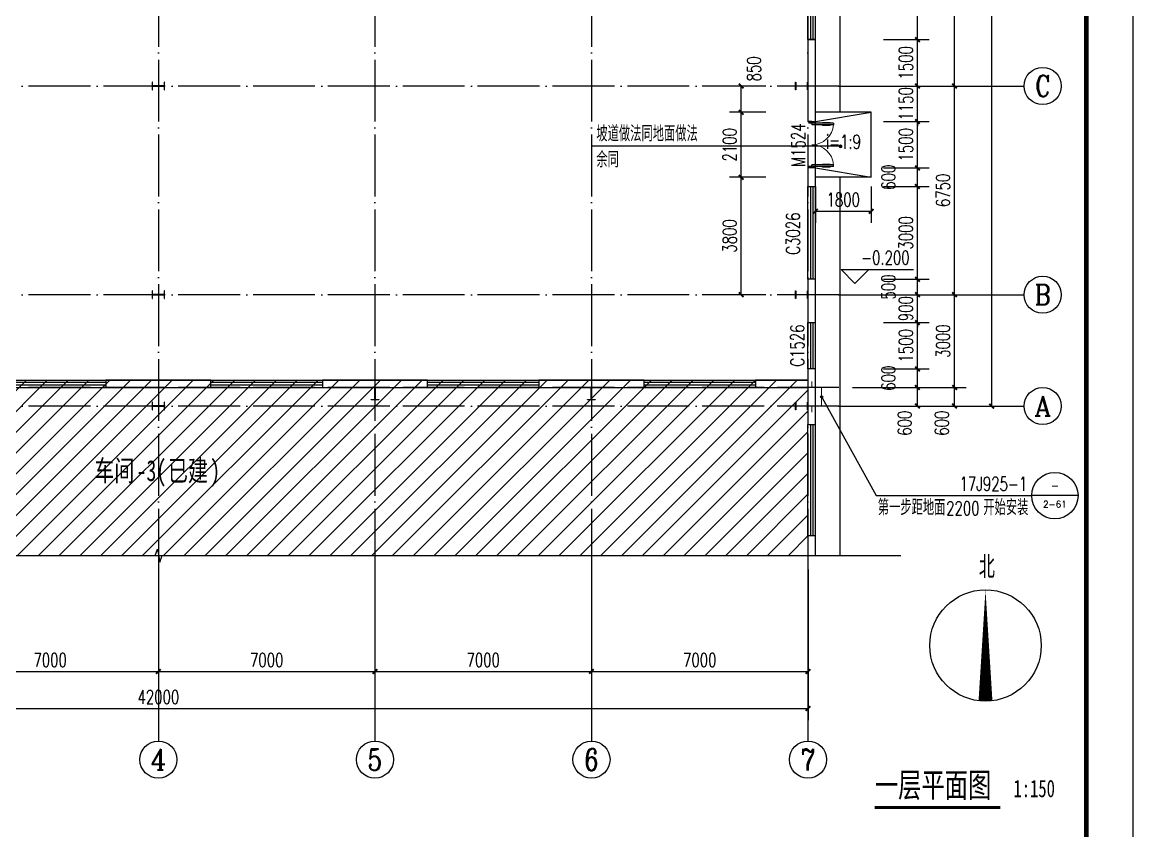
# Model space of a CAD drawing. Extents: x 1840316 to 2045362, y 17308253 to 17931430.
# Drawn here: x 2009459 to 2045362, y 17744363 to 17770513 of the extents above; entities that cross this region are included whole.
import ezdxf
from ezdxf.enums import TextEntityAlignment as Align

# ---------------------------------------------------------------- set-up
doc = ezdxf.new("R2010")
doc.units = 0
doc.header["$LTSCALE"] = 1000
doc.header["$MEASUREMENT"] = 0
doc.linetypes.add('DOTE', pattern=[2.42, 2, -0.2, 0.02, -0.2])
doc.layers.get('Defpoints').update_dxf_attribs({"color": 250})
for name, color, linetype in [('AXIS_TEXT', 7, 'Continuous'), ('AXIS_内部', 151, 'Continuous'), ('AXIS_外部', 171, 'Continuous'), ('COLUMN', 2, 'Continuous'), ('DIM_IDEN', 171, 'Continuous'), ('DIM_LEAD', 145, 'Continuous'), ('DIM_SYMB', 165, 'Continuous'), ('DOTE', 1, 'DOTE'), ('GROUND', 150, 'Continuous'), ('PUB_TEXT', 7, 'Continuous'), ('TK', 4, 'Continuous'), ('WALL-PARAPET', 6, 'Continuous'), ('WINDOW', 140, 'Continuous'), ('WINDOW_TEXT', 7, 'Continuous'), ('标高', 83, 'Continuous')]:
    doc.layers.add(name, color=color, linetype=linetype)
doc.styles.add('_TCH_AXIS', font='COMPLEX', dxfattribs={"bigfont": 'GBCBIG'})
doc.styles.add('_TCH_DIM', font='SIMPLEX', dxfattribs={"bigfont": 'GBCBIG'})
doc.styles.add('_TCH_DIM_T3', font='SIMPLEX', dxfattribs={"width": 0.705882, "bigfont": 'GBCBIG'})
doc.styles.add('_TCH_LABEL', font='COMPLEX', dxfattribs={"bigfont": 'GBCBIG'})
doc.styles.add('_TCH_WINDOW', font='SIMPLEX', dxfattribs={"height": 3.5, "bigfont": 'GBCBIG'})
doc.styles.add('COMPLEX', font='COMPLEX')
doc.styles.add('HT', font='simhei.ttf', dxfattribs={"width": 0.7})
doc.dimstyles.new('_TCH_ARCH&&150', dxfattribs={"dimtxt": 446.25, "dimasz": 150, "dimexe": 375, "dimexo": 450, "dimgap": 150, "dimtad": 1, "dimdec": 0, "dimzin": 0, "dimdsep": 46, "dimtxsty": '_TCH_DIM_T3', "dimblk": 'ARCHTICK', "dimcen": 0.09, "dimclrt": 7, "dimazin": 2, "dimtfac": 1, "dimtdec": 0, "dimtix": 1, "dimtmove": 2, "dimatfit": 3, "dimfxl": 0, "dimtolj": 1, "dimtzin": 0, "dimarcsym": 0})

# ---------------------------------------------------------------- blocks, each defined once
blk = doc.blocks.new('A$C3ACC4A1C')
at = {"layer": 'COLUMN'}
h = blk.add_hatch(color=256, dxfattribs=at)
h.paths.add_polyline_path([(125, 400), (0, 400), (0, 388), (120, 388), (120, 200), (125, 200)])
h.paths.add_polyline_path([(250, 400), (125, 400), (125, 200), (130, 200), (130, 388), (250, 388)])
h.paths.add_polyline_path([(250, 12), (130, 12), (130, 200), (125, 200), (125, 0), (250, 0)])
h.paths.add_polyline_path([(125, 200), (120, 200), (120, 12), (0, 12), (0, 0), (125, 0)])
blk.add_lwpolyline([(0, 0), (0, 12), (120, 12), (120, 388), (0, 388), (0, 400), (250, 400), (250, 388), (130, 388), (130, 12), (250, 12), (250, 0)], close=True, dxfattribs=at)
blk = doc.blocks.new('GeYuanFrame_67757216', base_point=(18.76, 4.34))
at = {"layer": 'TK'}
blk.add_line((43.76, 414.34), (676.76, 414.34), dxfattribs=at)
blk.add_lwpolyline([(18.76, 424.34), (686.76, 424.34), (686.76, 4.34), (18.76, 4.34), (18.76, 424.34)], dxfattribs=at)
at = {"layer": 'TK', "const_width": 1}
blk.add_lwpolyline([(676.76, 414.34), (43.76, 414.34), (43.76, 14.34), (676.76, 14.34)], close=True, dxfattribs=at)
blk = doc.blocks.new('_ArchTick')
at = {"color": 0, "linetype": 'ByBlock', "const_width": 0.4}
blk.add_lwpolyline([(-0.5, -0.5), (0.5, 0.5)], dxfattribs=at)
blk = doc.blocks.new('*D100')
at = {"layer": 'AXIS_内部', "color": 0, "lineweight": -2}
for p, q in [((2033502, 17765499), (2032327, 17765499)), ((2032702, 17761699), (2032702, 17765499)), ((2033502, 17761699), (2032327, 17761699))]:
    blk.add_line(p, q, dxfattribs=at)
at = {"layer": 'Defpoints', "color": 0}
for p in [(2032702, 17765499), (2033952, 17765499), (2033952, 17761699)]:
    blk.add_point(p, dxfattribs=at)
at = {"layer": 'AXIS_内部', "color": 0, "lineweight": -2, "xscale": 150, "yscale": 150, "zscale": 150}
for p, rotation in [((2032702, 17765499), 90), ((2032702, 17761699), 270)]:
    blk.add_blockref('_ArchTick', p, dxfattribs=dict(at, rotation=rotation))
at = {"layer": 'AXIS_内部', "color": 7, "insert": (2032328, 17763599), "char_height": 446.2, "attachment_point": 5, "rotation": 90, "style": '_TCH_DIM_T3'}
blk.add_mtext('\\A1;3800', dxfattribs=at)
blk = doc.blocks.new('*D101')
at = {"layer": 'AXIS_内部', "color": 0, "lineweight": -2}
for p, q in [((2033502, 17767599), (2032327, 17767599)), ((2032702, 17765499), (2032702, 17767599)), ((2033502, 17765499), (2032327, 17765499))]:
    blk.add_line(p, q, dxfattribs=at)
at = {"layer": 'Defpoints', "color": 0}
for p in [(2032702, 17767599), (2033952, 17767599), (2033952, 17765499)]:
    blk.add_point(p, dxfattribs=at)
at = {"layer": 'AXIS_内部', "color": 0, "lineweight": -2, "xscale": 150, "yscale": 150, "zscale": 150}
for p, rotation in [((2032702, 17767599), 90), ((2032702, 17765499), 270)]:
    blk.add_blockref('_ArchTick', p, dxfattribs=dict(at, rotation=rotation))
at = {"layer": 'AXIS_内部', "color": 7, "insert": (2032328, 17766549), "char_height": 446.2, "attachment_point": 5, "rotation": 90, "style": '_TCH_DIM_T3'}
blk.add_mtext('\\A1;2100', dxfattribs=at)
blk = doc.blocks.new('*D102')
at = {"layer": 'AXIS_内部', "color": 0, "lineweight": -2}
for p, q in [((2033502, 17768449), (2032327, 17768449)), ((2032702, 17767599), (2032702, 17768449)), ((2033502, 17767599), (2032327, 17767599))]:
    blk.add_line(p, q, dxfattribs=at)
at = {"layer": 'Defpoints', "color": 0}
for p in [(2032702, 17768449), (2033952, 17768449), (2033952, 17767599)]:
    blk.add_point(p, dxfattribs=at)
at = {"layer": 'AXIS_内部', "color": 0, "lineweight": -2, "xscale": 150, "yscale": 150, "zscale": 150}
for p, rotation in [((2032702, 17768449), 90), ((2032702, 17767599), 270)]:
    blk.add_blockref('_ArchTick', p, dxfattribs=dict(at, rotation=rotation))
at = {"layer": 'AXIS_内部', "color": 7, "insert": (2033114, 17769004), "char_height": 446.2, "attachment_point": 5, "rotation": 90, "style": '_TCH_DIM_T3'}
blk.add_mtext('\\A1;850', dxfattribs=at)
blk = doc.blocks.new('*D133')
at = {"layer": 'AXIS_内部', "color": 0, "lineweight": -2}
for p, q in [((2035102, 17765199), (2035102, 17764024)), ((2036902, 17765199), (2036902, 17764024)), ((2035102, 17764399), (2036902, 17764399))]:
    blk.add_line(p, q, dxfattribs=at)
at = {"layer": 'Defpoints', "color": 0}
for p in [(2035102, 17765649), (2036902, 17765649), (2036902, 17764399)]:
    blk.add_point(p, dxfattribs=at)
at = {"layer": 'AXIS_内部', "color": 0, "lineweight": -2, "xscale": 150, "yscale": 150, "zscale": 150, "rotation": 180}
blk.add_blockref('_ArchTick', (2035102, 17764399), dxfattribs=at)
at = {"layer": 'AXIS_内部', "color": 0, "lineweight": -2, "xscale": 150, "yscale": 150, "zscale": 150}
blk.add_blockref('_ArchTick', (2036902, 17764399), dxfattribs=at)
at = {"layer": 'AXIS_内部', "color": 7, "insert": (2036002, 17764772), "char_height": 446.2, "attachment_point": 5, "style": '_TCH_DIM_T3'}
blk.add_mtext('\\A1;1800', dxfattribs=at)
blk = doc.blocks.new('*D134')
at = {"layer": 'AXIS_内部', "color": 0, "lineweight": -2}
for p, q in [((2037300, 17758699), (2038775, 17758699)), ((2038400, 17758099), (2038400, 17758699)), ((2037300, 17758099), (2038775, 17758099))]:
    blk.add_line(p, q, dxfattribs=at)
at = {"layer": 'Defpoints', "color": 0}
for p in [(2036850, 17758699), (2038400, 17758699), (2036850, 17758099)]:
    blk.add_point(p, dxfattribs=at)
at = {"layer": 'AXIS_内部', "color": 0, "lineweight": -2, "xscale": 150, "yscale": 150, "zscale": 150}
for p, rotation in [((2038400, 17758699), 90), ((2038400, 17758099), 270)]:
    blk.add_blockref('_ArchTick', p, dxfattribs=dict(at, rotation=rotation))
at = {"layer": 'AXIS_内部', "color": 7, "insert": (2037987, 17757544), "char_height": 446.2, "attachment_point": 5, "rotation": 90, "style": '_TCH_DIM_T3'}
blk.add_mtext('\\A1;600', dxfattribs=at)
blk = doc.blocks.new('*D135')
at = {"layer": 'AXIS_内部', "color": 0, "lineweight": -2}
for p, q in [((2037300, 17759299), (2038775, 17759299)), ((2038400, 17758699), (2038400, 17759299)), ((2037300, 17758699), (2038775, 17758699))]:
    blk.add_line(p, q, dxfattribs=at)
at = {"layer": 'Defpoints', "color": 0}
for p in [(2036850, 17759299), (2038400, 17759299), (2036850, 17758699)]:
    blk.add_point(p, dxfattribs=at)
at = {"layer": 'AXIS_内部', "color": 0, "lineweight": -2, "xscale": 150, "yscale": 150, "zscale": 150}
for p, rotation in [((2038400, 17759299), 90), ((2038400, 17758699), 270)]:
    blk.add_blockref('_ArchTick', p, dxfattribs=dict(at, rotation=rotation))
at = {"layer": 'AXIS_内部', "color": 7, "insert": (2037462, 17758999), "char_height": 446.2, "attachment_point": 5, "rotation": 90, "style": '_TCH_DIM_T3'}
blk.add_mtext('\\A1;600', dxfattribs=at)
blk = doc.blocks.new('*D136')
at = {"layer": 'AXIS_内部', "color": 0, "lineweight": -2}
for p, q in [((2037300, 17760799), (2038775, 17760799)), ((2038400, 17759299), (2038400, 17760799)), ((2037300, 17759299), (2038775, 17759299))]:
    blk.add_line(p, q, dxfattribs=at)
at = {"layer": 'Defpoints', "color": 0}
for p in [(2036850, 17760799), (2038400, 17760799), (2036850, 17759299)]:
    blk.add_point(p, dxfattribs=at)
at = {"layer": 'AXIS_内部', "color": 0, "lineweight": -2, "xscale": 150, "yscale": 150, "zscale": 150}
for p, rotation in [((2038400, 17760799), 90), ((2038400, 17759299), 270)]:
    blk.add_blockref('_ArchTick', p, dxfattribs=dict(at, rotation=rotation))
at = {"layer": 'AXIS_内部', "color": 7, "insert": (2038026, 17760049), "char_height": 446.2, "attachment_point": 5, "rotation": 90, "style": '_TCH_DIM_T3'}
blk.add_mtext('\\A1;1500', dxfattribs=at)
blk = doc.blocks.new('*D137')
at = {"layer": 'AXIS_内部', "color": 0, "lineweight": -2}
for p, q in [((2037300, 17761699), (2038775, 17761699)), ((2038400, 17761699), (2038400, 17761849)), ((2038400, 17760799), (2038400, 17761699)), ((2037300, 17760799), (2038775, 17760799)), ((2038400, 17760799), (2038400, 17760649))]:
    blk.add_line(p, q, dxfattribs=at)
at = {"layer": 'Defpoints', "color": 0}
for p in [(2036850, 17761699), (2038400, 17761699), (2036850, 17760799)]:
    blk.add_point(p, dxfattribs=at)
at = {"layer": 'AXIS_内部', "color": 0, "lineweight": -2, "xscale": 150, "yscale": 150, "zscale": 150}
for p, rotation in [((2038400, 17761699), 270), ((2038400, 17760799), 90)]:
    blk.add_blockref('_ArchTick', p, dxfattribs=dict(at, rotation=rotation))
at = {"layer": 'AXIS_内部', "color": 7, "insert": (2038026, 17761249), "char_height": 446.2, "attachment_point": 5, "rotation": 90, "style": '_TCH_DIM_T3'}
blk.add_mtext('\\A1;900', dxfattribs=at)
blk = doc.blocks.new('*D138')
at = {"layer": 'AXIS_内部', "color": 0, "lineweight": -2}
for p, q in [((2037300, 17762199), (2038775, 17762199)), ((2038400, 17761699), (2038400, 17762199)), ((2037300, 17761699), (2038775, 17761699))]:
    blk.add_line(p, q, dxfattribs=at)
at = {"layer": 'Defpoints', "color": 0}
for p in [(2036850, 17762199), (2038400, 17762199), (2036850, 17761699)]:
    blk.add_point(p, dxfattribs=at)
at = {"layer": 'AXIS_内部', "color": 0, "lineweight": -2, "xscale": 150, "yscale": 150, "zscale": 150}
for p, rotation in [((2038400, 17762199), 90), ((2038400, 17761699), 270)]:
    blk.add_blockref('_ArchTick', p, dxfattribs=dict(at, rotation=rotation))
at = {"layer": 'AXIS_内部', "color": 7, "insert": (2037462, 17761949), "char_height": 446.2, "attachment_point": 5, "rotation": 90, "style": '_TCH_DIM_T3'}
blk.add_mtext('\\A1;500', dxfattribs=at)
blk = doc.blocks.new('*D139')
at = {"layer": 'AXIS_内部', "color": 0, "lineweight": -2}
for p, q in [((2037300, 17765199), (2038775, 17765199)), ((2038400, 17762199), (2038400, 17765199)), ((2037300, 17762199), (2038775, 17762199))]:
    blk.add_line(p, q, dxfattribs=at)
at = {"layer": 'Defpoints', "color": 0}
for p in [(2036850, 17765199), (2038400, 17765199), (2036850, 17762199)]:
    blk.add_point(p, dxfattribs=at)
at = {"layer": 'AXIS_内部', "color": 0, "lineweight": -2, "xscale": 150, "yscale": 150, "zscale": 150}
for p, rotation in [((2038400, 17765199), 90), ((2038400, 17762199), 270)]:
    blk.add_blockref('_ArchTick', p, dxfattribs=dict(at, rotation=rotation))
at = {"layer": 'AXIS_内部', "color": 7, "insert": (2038026, 17763699), "char_height": 446.2, "attachment_point": 5, "rotation": 90, "style": '_TCH_DIM_T3'}
blk.add_mtext('\\A1;3000', dxfattribs=at)
blk = doc.blocks.new('*D140')
at = {"layer": 'AXIS_内部', "color": 0, "lineweight": -2}
for p, q in [((2037300, 17765799), (2038775, 17765799)), ((2038400, 17765199), (2038400, 17765799)), ((2037300, 17765199), (2038775, 17765199))]:
    blk.add_line(p, q, dxfattribs=at)
at = {"layer": 'Defpoints', "color": 0}
for p in [(2036850, 17765799), (2038400, 17765799), (2036850, 17765199)]:
    blk.add_point(p, dxfattribs=at)
at = {"layer": 'AXIS_内部', "color": 0, "lineweight": -2, "xscale": 150, "yscale": 150, "zscale": 150}
for p, rotation in [((2038400, 17765799), 90), ((2038400, 17765199), 270)]:
    blk.add_blockref('_ArchTick', p, dxfattribs=dict(at, rotation=rotation))
at = {"layer": 'AXIS_内部', "color": 7, "insert": (2037462, 17765499), "char_height": 446.2, "attachment_point": 5, "rotation": 90, "style": '_TCH_DIM_T3'}
blk.add_mtext('\\A1;600', dxfattribs=at)
blk = doc.blocks.new('*D141')
at = {"layer": 'AXIS_内部', "color": 0, "lineweight": -2}
for p, q in [((2037300, 17767299), (2038775, 17767299)), ((2038400, 17765799), (2038400, 17767299)), ((2037300, 17765799), (2038775, 17765799))]:
    blk.add_line(p, q, dxfattribs=at)
at = {"layer": 'Defpoints', "color": 0}
for p in [(2036850, 17767299), (2038400, 17767299), (2036850, 17765799)]:
    blk.add_point(p, dxfattribs=at)
at = {"layer": 'AXIS_内部', "color": 0, "lineweight": -2, "xscale": 150, "yscale": 150, "zscale": 150}
for p, rotation in [((2038400, 17767299), 90), ((2038400, 17765799), 270)]:
    blk.add_blockref('_ArchTick', p, dxfattribs=dict(at, rotation=rotation))
at = {"layer": 'AXIS_内部', "color": 7, "insert": (2038026, 17766549), "char_height": 446.2, "attachment_point": 5, "rotation": 90, "style": '_TCH_DIM_T3'}
blk.add_mtext('\\A1;1500', dxfattribs=at)
blk = doc.blocks.new('*D142')
at = {"layer": 'AXIS_内部', "color": 0, "lineweight": -2}
for p, q in [((2038400, 17768449), (2038400, 17768599)), ((2037300, 17768449), (2038775, 17768449)), ((2038400, 17767299), (2038400, 17768449)), ((2037300, 17767299), (2038775, 17767299)), ((2038400, 17767299), (2038400, 17767149))]:
    blk.add_line(p, q, dxfattribs=at)
at = {"layer": 'Defpoints', "color": 0}
for p in [(2036850, 17768449), (2038400, 17768449), (2036850, 17767299)]:
    blk.add_point(p, dxfattribs=at)
at = {"layer": 'AXIS_内部', "color": 0, "lineweight": -2, "xscale": 150, "yscale": 150, "zscale": 150}
for p, rotation in [((2038400, 17768449), 270), ((2038400, 17767299), 90)]:
    blk.add_blockref('_ArchTick', p, dxfattribs=dict(at, rotation=rotation))
at = {"layer": 'AXIS_内部', "color": 7, "insert": (2038026, 17767874), "char_height": 446.2, "attachment_point": 5, "rotation": 90, "style": '_TCH_DIM_T3'}
blk.add_mtext('\\A1;1150', dxfattribs=at)
blk = doc.blocks.new('*D143')
at = {"layer": 'AXIS_内部', "color": 0, "lineweight": -2}
for p, q in [((2037300, 17769949), (2038775, 17769949)), ((2038400, 17768449), (2038400, 17769949)), ((2037300, 17768449), (2038775, 17768449))]:
    blk.add_line(p, q, dxfattribs=at)
at = {"layer": 'Defpoints', "color": 0}
for p in [(2036850, 17769949), (2038400, 17769949), (2036850, 17768449)]:
    blk.add_point(p, dxfattribs=at)
at = {"layer": 'AXIS_内部', "color": 0, "lineweight": -2, "xscale": 150, "yscale": 150, "zscale": 150}
for p, rotation in [((2038400, 17769949), 90), ((2038400, 17768449), 270)]:
    blk.add_blockref('_ArchTick', p, dxfattribs=dict(at, rotation=rotation))
at = {"layer": 'AXIS_内部', "color": 7, "insert": (2038026, 17769199), "char_height": 446.2, "attachment_point": 5, "rotation": 90, "style": '_TCH_DIM_T3'}
blk.add_mtext('\\A1;1500', dxfattribs=at)
blk = doc.blocks.new('*D144')
at = {"layer": 'AXIS_内部', "color": 0, "lineweight": -2}
for p, q in [((2037300, 17773549), (2038775, 17773549)), ((2038400, 17769949), (2038400, 17773549)), ((2037300, 17769949), (2038775, 17769949))]:
    blk.add_line(p, q, dxfattribs=at)
at = {"layer": 'Defpoints', "color": 0}
for p in [(2036850, 17773549), (2038400, 17773549), (2036850, 17769949)]:
    blk.add_point(p, dxfattribs=at)
at = {"layer": 'AXIS_内部', "color": 0, "lineweight": -2, "xscale": 150, "yscale": 150, "zscale": 150}
for p, rotation in [((2038400, 17773549), 90), ((2038400, 17769949), 270)]:
    blk.add_blockref('_ArchTick', p, dxfattribs=dict(at, rotation=rotation))
at = {"layer": 'AXIS_内部', "color": 7, "insert": (2038026, 17771749), "char_height": 446.2, "attachment_point": 5, "rotation": 90, "style": '_TCH_DIM_T3'}
blk.add_mtext('\\A1;3600', dxfattribs=at)
blk = doc.blocks.new('*D332')
at = {"layer": 'AXIS_外部', "color": 0, "lineweight": -2}
for p, q in [((2006862, 17752815), (2006862, 17749140)), ((2013862, 17752815), (2013862, 17749140)), ((2006862, 17749515), (2013862, 17749515))]:
    blk.add_line(p, q, dxfattribs=at)
at = {"layer": 'Defpoints', "color": 0}
for p in [(2006862, 17753265), (2013862, 17753265), (2013862, 17749515)]:
    blk.add_point(p, dxfattribs=at)
at = {"layer": 'AXIS_外部', "color": 0, "lineweight": -2, "xscale": 150, "yscale": 150, "zscale": 150, "rotation": 180}
blk.add_blockref('_ArchTick', (2006862, 17749515), dxfattribs=at)
at = {"layer": 'AXIS_外部', "color": 0, "lineweight": -2, "xscale": 150, "yscale": 150, "zscale": 150}
blk.add_blockref('_ArchTick', (2013862, 17749515), dxfattribs=at)
at = {"layer": 'AXIS_外部', "color": 7, "insert": (2010362, 17749888), "char_height": 446.2, "attachment_point": 5, "style": '_TCH_DIM_T3'}
blk.add_mtext('\\A1;7000', dxfattribs=at)
blk = doc.blocks.new('*D333')
at = {"layer": 'AXIS_外部', "color": 0, "lineweight": -2}
for p, q in [((2013862, 17752815), (2013862, 17749140)), ((2020862, 17752815), (2020862, 17749140)), ((2013862, 17749515), (2020862, 17749515))]:
    blk.add_line(p, q, dxfattribs=at)
at = {"layer": 'Defpoints', "color": 0}
for p in [(2013862, 17753265), (2020862, 17753265), (2020862, 17749515)]:
    blk.add_point(p, dxfattribs=at)
at = {"layer": 'AXIS_外部', "color": 0, "lineweight": -2, "xscale": 150, "yscale": 150, "zscale": 150, "rotation": 180}
blk.add_blockref('_ArchTick', (2013862, 17749515), dxfattribs=at)
at = {"layer": 'AXIS_外部', "color": 0, "lineweight": -2, "xscale": 150, "yscale": 150, "zscale": 150}
blk.add_blockref('_ArchTick', (2020862, 17749515), dxfattribs=at)
at = {"layer": 'AXIS_外部', "color": 7, "insert": (2017362, 17749888), "char_height": 446.2, "attachment_point": 5, "style": '_TCH_DIM_T3'}
blk.add_mtext('\\A1;7000', dxfattribs=at)
blk = doc.blocks.new('*D334')
at = {"layer": 'AXIS_外部', "color": 0, "lineweight": -2}
for p, q in [((2020862, 17752815), (2020862, 17749140)), ((2027862, 17752815), (2027862, 17749140)), ((2020862, 17749515), (2027862, 17749515))]:
    blk.add_line(p, q, dxfattribs=at)
at = {"layer": 'Defpoints', "color": 0}
for p in [(2020862, 17753265), (2027862, 17753265), (2027862, 17749515)]:
    blk.add_point(p, dxfattribs=at)
at = {"layer": 'AXIS_外部', "color": 0, "lineweight": -2, "xscale": 150, "yscale": 150, "zscale": 150, "rotation": 180}
blk.add_blockref('_ArchTick', (2020862, 17749515), dxfattribs=at)
at = {"layer": 'AXIS_外部', "color": 0, "lineweight": -2, "xscale": 150, "yscale": 150, "zscale": 150}
blk.add_blockref('_ArchTick', (2027862, 17749515), dxfattribs=at)
at = {"layer": 'AXIS_外部', "color": 7, "insert": (2024362, 17749888), "char_height": 446.2, "attachment_point": 5, "style": '_TCH_DIM_T3'}
blk.add_mtext('\\A1;7000', dxfattribs=at)
blk = doc.blocks.new('*D335')
at = {"layer": 'AXIS_外部', "color": 0, "lineweight": -2}
for p, q in [((2027862, 17752815), (2027862, 17749140)), ((2034862, 17752815), (2034862, 17749140)), ((2027862, 17749515), (2034862, 17749515))]:
    blk.add_line(p, q, dxfattribs=at)
at = {"layer": 'Defpoints', "color": 0}
for p in [(2027862, 17753265), (2034862, 17753265), (2034862, 17749515)]:
    blk.add_point(p, dxfattribs=at)
at = {"layer": 'AXIS_外部', "color": 0, "lineweight": -2, "xscale": 150, "yscale": 150, "zscale": 150, "rotation": 180}
blk.add_blockref('_ArchTick', (2027862, 17749515), dxfattribs=at)
at = {"layer": 'AXIS_外部', "color": 0, "lineweight": -2, "xscale": 150, "yscale": 150, "zscale": 150}
blk.add_blockref('_ArchTick', (2034862, 17749515), dxfattribs=at)
at = {"layer": 'AXIS_外部', "color": 7, "insert": (2031362, 17749888), "char_height": 446.2, "attachment_point": 5, "style": '_TCH_DIM_T3'}
blk.add_mtext('\\A1;7000', dxfattribs=at)
blk = doc.blocks.new('*D336')
at = {"layer": 'AXIS_外部', "color": 0, "lineweight": -2}
for p, q in [((1992862, 17752815), (1992862, 17747940)), ((2034862, 17752815), (2034862, 17747940)), ((1992862, 17748315), (2034862, 17748315))]:
    blk.add_line(p, q, dxfattribs=at)
at = {"layer": 'Defpoints', "color": 0}
for p in [(1992862, 17753265), (2034862, 17753265), (2034862, 17748315)]:
    blk.add_point(p, dxfattribs=at)
at = {"layer": 'AXIS_外部', "color": 0, "lineweight": -2, "xscale": 150, "yscale": 150, "zscale": 150, "rotation": 180}
blk.add_blockref('_ArchTick', (1992862, 17748315), dxfattribs=at)
at = {"layer": 'AXIS_外部', "color": 0, "lineweight": -2, "xscale": 150, "yscale": 150, "zscale": 150}
blk.add_blockref('_ArchTick', (2034862, 17748315), dxfattribs=at)
at = {"layer": 'AXIS_外部', "color": 7, "insert": (2013862, 17748688), "char_height": 446.2, "attachment_point": 5, "style": '_TCH_DIM_T3'}
blk.add_mtext('\\A1;42000', dxfattribs=at)
blk = doc.blocks.new('*D337')
at = {"layer": 'AXIS_外部', "color": 0, "lineweight": -2}
for p, q in [((2036300, 17758699), (2039975, 17758699)), ((2039600, 17758099), (2039600, 17758699)), ((2036300, 17758099), (2039975, 17758099))]:
    blk.add_line(p, q, dxfattribs=at)
at = {"layer": 'Defpoints', "color": 0}
for p in [(2035850, 17758699), (2039600, 17758699), (2035850, 17758099)]:
    blk.add_point(p, dxfattribs=at)
at = {"layer": 'AXIS_外部', "color": 0, "lineweight": -2, "xscale": 150, "yscale": 150, "zscale": 150}
for p, rotation in [((2039600, 17758699), 90), ((2039600, 17758099), 270)]:
    blk.add_blockref('_ArchTick', p, dxfattribs=dict(at, rotation=rotation))
at = {"layer": 'AXIS_外部', "color": 7, "insert": (2039187, 17757544), "char_height": 446.2, "attachment_point": 5, "rotation": 90, "style": '_TCH_DIM_T3'}
blk.add_mtext('\\A1;600', dxfattribs=at)
blk = doc.blocks.new('*D338')
at = {"layer": 'AXIS_外部', "color": 0, "lineweight": -2}
for p, q in [((2036300, 17761699), (2039975, 17761699)), ((2039600, 17758699), (2039600, 17761699)), ((2036300, 17758699), (2039975, 17758699))]:
    blk.add_line(p, q, dxfattribs=at)
at = {"layer": 'Defpoints', "color": 0}
for p in [(2035850, 17761699), (2039600, 17761699), (2035850, 17758699)]:
    blk.add_point(p, dxfattribs=at)
at = {"layer": 'AXIS_外部', "color": 0, "lineweight": -2, "xscale": 150, "yscale": 150, "zscale": 150}
for p, rotation in [((2039600, 17761699), 90), ((2039600, 17758699), 270)]:
    blk.add_blockref('_ArchTick', p, dxfattribs=dict(at, rotation=rotation))
at = {"layer": 'AXIS_外部', "color": 7, "insert": (2039226, 17760199), "char_height": 446.2, "attachment_point": 5, "rotation": 90, "style": '_TCH_DIM_T3'}
blk.add_mtext('\\A1;3000', dxfattribs=at)
blk = doc.blocks.new('*D339')
at = {"layer": 'AXIS_外部', "color": 0, "lineweight": -2}
for p, q in [((2036300, 17768449), (2039975, 17768449)), ((2039600, 17761699), (2039600, 17768449)), ((2036300, 17761699), (2039975, 17761699))]:
    blk.add_line(p, q, dxfattribs=at)
at = {"layer": 'Defpoints', "color": 0}
for p in [(2035850, 17768449), (2039600, 17768449), (2035850, 17761699)]:
    blk.add_point(p, dxfattribs=at)
at = {"layer": 'AXIS_外部', "color": 0, "lineweight": -2, "xscale": 150, "yscale": 150, "zscale": 150}
for p, rotation in [((2039600, 17768449), 90), ((2039600, 17761699), 270)]:
    blk.add_blockref('_ArchTick', p, dxfattribs=dict(at, rotation=rotation))
at = {"layer": 'AXIS_外部', "color": 7, "insert": (2039226, 17765074), "char_height": 446.2, "attachment_point": 5, "rotation": 90, "style": '_TCH_DIM_T3'}
blk.add_mtext('\\A1;6750', dxfattribs=at)
blk = doc.blocks.new('*D340')
at = {"layer": 'AXIS_外部', "color": 0, "lineweight": -2}
for p, q in [((2036300, 17775199), (2039975, 17775199)), ((2039600, 17768449), (2039600, 17775199)), ((2036300, 17768449), (2039975, 17768449))]:
    blk.add_line(p, q, dxfattribs=at)
at = {"layer": 'Defpoints', "color": 0}
for p in [(2035850, 17775199), (2039600, 17775199), (2035850, 17768449)]:
    blk.add_point(p, dxfattribs=at)
at = {"layer": 'AXIS_外部', "color": 0, "lineweight": -2, "xscale": 150, "yscale": 150, "zscale": 150}
for p, rotation in [((2039600, 17775199), 90), ((2039600, 17768449), 270)]:
    blk.add_blockref('_ArchTick', p, dxfattribs=dict(at, rotation=rotation))
at = {"layer": 'AXIS_外部', "color": 7, "insert": (2039226, 17771824), "char_height": 446.2, "attachment_point": 5, "rotation": 90, "style": '_TCH_DIM_T3'}
blk.add_mtext('\\A1;6750', dxfattribs=at)
blk = doc.blocks.new('*D348')
at = {"layer": 'AXIS_外部', "color": 0, "lineweight": -2}
for p, q in [((2036300, 17815939), (2041175, 17815939)), ((2040800, 17758099), (2040800, 17815939)), ((2036300, 17758099), (2041175, 17758099))]:
    blk.add_line(p, q, dxfattribs=at)
at = {"layer": 'Defpoints', "color": 0}
for p in [(2035850, 17815939), (2040800, 17815939), (2035850, 17758099)]:
    blk.add_point(p, dxfattribs=at)
at = {"layer": 'AXIS_外部', "color": 0, "lineweight": -2, "xscale": 150, "yscale": 150, "zscale": 150}
for p, rotation in [((2040800, 17815939), 90), ((2040800, 17758099), 270)]:
    blk.add_blockref('_ArchTick', p, dxfattribs=dict(at, rotation=rotation))
at = {"layer": 'AXIS_外部', "color": 7, "insert": (2040426, 17787019), "char_height": 446.2, "attachment_point": 5, "rotation": 90, "style": '_TCH_DIM_T3'}
blk.add_mtext('\\A1;57840', dxfattribs=at)
blk = doc.blocks.new('$WINLIB2D$00000001')
for p, q in [((-0.5, 0.5), (0.5, 0.5)), ((-0.5, 0.5), (-0.5, -0.5)), ((0.5, -0.5), (0.5, 0.5)), ((0.5, 0.1667), (-0.5, 0.1667)), ((0.5, -0.1667), (-0.5, -0.1667)), ((-0.5, -0.5), (0.5, -0.5))]:
    blk.add_line(p, q)
blk = doc.blocks.new('_AXISO')
blk.add_circle((0, 0), 0.5)
at = {"layer": 'AXIS_TEXT', "style": 'COMPLEX', "width": 1.041667}
blk.add_attdef('A', text='', height=0.56, dxfattribs=at).set_placement((-0.25, -0.28), (0.25, -0.28), align=Align.FIT)
blk = doc.blocks.new('$DorLib2D$00000011')
at = {"lineweight": 13}
for p, q in [((-0.483, 0.396), (-0.483, 0.235)), ((-0.417, 0.396), (-0.417, 0.235)), ((0.417, 0.396), (0.417, 0.235)), ((0.483, 0.396), (0.483, 0.235))]:
    blk.add_line(p, q, dxfattribs=at)
for p, q in [((-0.483, 0.396), (-0.467, 0.396)), ((-0.467, 0.471), (-0.467, -0.062)), ((-0.467, 0.471), (-0.433, 0.471)), ((-0.433, 0.471), (-0.433, 0.004)), ((-0.417, 0.396), (-0.433, 0.396)), ((0.417, 0.396), (0.433, 0.396)), ((0.433, 0.471), (0.433, 0.004)), ((0.467, 0.471), (0.433, 0.471)), ((0.467, 0.471), (0.467, -0.062)), ((0.483, 0.396), (0.467, 0.396)), ((-0.5, 0.004), (-0.433, 0.004)), ((-0.5, 0.004), (-0.5, -0.062)), ((-0.483, 0.235), (-0.467, 0.235)), ((-0.417, 0.235), (-0.433, 0.235)), ((0.417, 0.235), (0.433, 0.235)), ((0.5, 0.004), (0.433, 0.004)), ((0.483, 0.235), (0.467, 0.235)), ((0.5, 0.004), (0.5, -0.062)), ((-0.5, -0.062), (-0.467, -0.062)), ((0.5, -0.062), (0.467, -0.062))]:
    blk.add_line(p, q)
for centre, start, end in [((-0.467, 0.004), 0, 85.904), ((0.467, 0.004), 94.096, 180)]:
    blk.add_arc(centre, 0.467, start, end, dxfattribs=at)

msp = doc.modelspace()

# ---------------------------------------------------------------- hatches: boundary and pattern name
h = msp.add_hatch()
h.set_pattern_fill('ANSI31', color=250, scale=300, style=0)
h.set_pattern_definition([(45, (5999.36, -931095.17), (-336.759605, 336.759605), [])])
h.paths.add_polyline_path([(1992867.6, 17758938.7), (2034861.6, 17758938.7), (2034861.6, 17753265.1), (1992867.6, 17753265.1)])

# ---------------------------------------------------------------- linework, layer by layer
at = {"color": 250}
msp.add_line((1992861.6, 17758938.7), (2034861.6, 17758938.7), dxfattribs=at)
at = {"const_width": 30}
msp.add_lwpolyline([(2034981.6, 17757898.7), (2034981.6, 17758098.7), (2035301.6, 17758098.7), (2035301.6, 17758698.7), (2034981.6, 17758698.7), (2034981.6, 17758898.7)], dxfattribs=at)
at = {"layer": 'AXIS_外部'}
for p, q in [((2035849.6, 17768448.7), (2041849.6, 17768448.7)), ((2035849.6, 17761698.7), (2041849.6, 17761698.7)), ((2035849.6, 17758098.7), (2041849.6, 17758098.7)), ((2013861.6, 17753265.1), (2013861.6, 17747265.1)), ((2020861.6, 17753265.1), (2020861.6, 17747265.1)), ((2027861.6, 17753265.1), (2027861.6, 17747265.1)), ((2034861.6, 17753265.1), (2034861.6, 17747265.1))]:
    msp.add_line(p, q, dxfattribs=at)
at = {"layer": 'DIM_IDEN'}
for p, q in [((2035318.5, 17758368.1), (2037068.5, 17755201.4)), ((2037068.5, 17755201.4), (2042093.4, 17755201.4)), ((2043593.4, 17755201.4), (2042093.4, 17755201.4))]:
    msp.add_line(p, q, dxfattribs=at)
for centre, radius in [((2035301.6, 17758398.7), 35), ((2042843.4, 17755201.4), 750)]:
    msp.add_circle(centre, radius, dxfattribs=at)
at = {"layer": 'DIM_LEAD'}
for p, q in [((2031060.8, 17766498.7), (2027861.6, 17766498.7)), ((2035914.1, 17766498.7), (2031060.8, 17766498.7))]:
    msp.add_line(p, q, dxfattribs=at)
at = {"layer": 'DIM_LEAD', "const_width": 60}
msp.add_lwpolyline([(2035944.1, 17766498.7, 1), (2035884.1, 17766498.7, 1)], format="xyb", close=True, dxfattribs=at)
at = {"layer": 'DIM_SYMB'}
for points in [[(2035295.3, 17766263, 0, 0, 0), (2036308.1, 17766263, 120, 0, 0), (2036758.1, 17766263, 0, 0, 0)], [(2040600, 17748555.2, 450, 0, 0), (2040600, 17752155.2, 0, 0, 0)]]:
    msp.add_lwpolyline(points, format="xyseb", dxfattribs=at)
at = {"layer": 'DIM_SYMB', "color": 150}
msp.add_lwpolyline([(1989873.6, 17753265.1), (2013754.1, 17753265.1), (2013830.6, 17753475.1), (2013904.6, 17753055.1), (2013979.1, 17753265.1), (2037861.6, 17753265.1)], dxfattribs=at)
at = {"layer": 'DIM_SYMB', "const_width": 105}
msp.add_lwpolyline([(2037021.9, 17745116.2), (2041083.7, 17745116.2)], dxfattribs=at)
at = {"layer": 'DIM_SYMB'}
msp.add_circle((2040600, 17750355.2), 1800, dxfattribs=at)
at = {"layer": 'DOTE'}
for p, q in [((2013861.6, 17817698.7), (2013861.6, 17753299.1)), ((2020861.6, 17817698.7), (2020861.6, 17753265.1)), ((2027861.6, 17817698.7), (2027861.6, 17753265.1)), ((2034861.6, 17817698.7), (2034861.6, 17753265.1)), ((2035861.6, 17768448.7), (1991873.6, 17768448.7)), ((2035861.6, 17761698.7), (1991873.6, 17761698.7)), ((2035861.6, 17758698.7), (1991873.6, 17758698.7)), ((2035861.6, 17758098.7), (1991873.6, 17758098.7))]:
    msp.add_line(p, q, dxfattribs=at)
at = {"layer": 'GROUND'}
for p, q in [((2035901.6, 17767598.7), (2035901.6, 17816738.7)), ((2035101.6, 17767598.7), (2035101.6, 17815938.7)), ((2036901.6, 17767598.7), (2035101.6, 17767598.7)), ((2035101.6, 17765498.7), (2035101.6, 17767598.7)), ((2035101.6, 17767298.7), (2036901.6, 17767598.7)), ((2036901.6, 17765498.7), (2036901.6, 17767598.7)), ((2035101.6, 17765798.7), (2036901.6, 17765498.7)), ((2035101.6, 17753265.1), (2035101.6, 17765498.7)), ((2036901.6, 17765498.7), (2035101.6, 17765498.7)), ((2035901.6, 17753265.1), (2035901.6, 17765498.7)), ((1992621.6, 17753265.1), (2035101.6, 17753265.1))]:
    msp.add_line(p, q, dxfattribs=at)
at = {"layer": 'WALL-PARAPET'}
for p, q in [((2035101.6, 17769948.7), (2034861.6, 17769948.7)), ((2034861.6, 17769948.7), (2034861.6, 17767298.7)), ((2035101.6, 17767298.7), (2035101.6, 17769948.7)), ((2034861.6, 17767298.7), (2035101.6, 17767298.7)), ((2035101.6, 17765798.7), (2034861.6, 17765798.7)), ((2034861.6, 17765798.7), (2034861.6, 17765198.7)), ((2035101.6, 17765198.7), (2035101.6, 17765798.7)), ((2034861.6, 17765198.7), (2035101.6, 17765198.7)), ((2035101.6, 17762198.7), (2034861.6, 17762198.7)), ((2034861.6, 17762198.7), (2034861.6, 17760798.7)), ((2035101.6, 17760798.7), (2035101.6, 17762198.7)), ((2034861.6, 17760798.7), (2035101.6, 17760798.7)), ((2035101.6, 17759298.6), (2034861.6, 17759298.6)), ((2034861.6, 17759298.6), (2034861.6, 17758938.7)), ((2035101.6, 17758818.7), (2035101.6, 17759298.6)), ((2015561.6, 17758938.7), (2012161.6, 17758938.7)), ((2012161.6, 17758938.7), (2012161.6, 17758698.7)), ((2015561.6, 17758698.7), (2015561.6, 17758938.7)), ((2022561.6, 17758938.7), (2019161.6, 17758938.7)), ((2019161.6, 17758938.7), (2019161.6, 17758698.7)), ((2022561.6, 17758698.7), (2022561.6, 17758938.7)), ((2029561.6, 17758938.7), (2026161.6, 17758938.7)), ((2026161.6, 17758938.7), (2026161.6, 17758698.7)), ((2029561.6, 17758698.7), (2029561.6, 17758938.7)), ((2034861.6, 17758938.7), (2033161.6, 17758938.7)), ((2033161.6, 17758938.7), (2033161.6, 17758698.7)), ((2012161.6, 17758698.7), (2015561.6, 17758698.7)), ((2019161.6, 17758698.7), (2022561.6, 17758698.7)), ((2026161.6, 17758698.7), (2029561.6, 17758698.7)), ((2033161.6, 17758698.7), (2034861.6, 17758698.7)), ((2034861.6, 17758698.7), (2034861.6, 17757498.7)), ((2035101.6, 17757498.7), (2035101.6, 17758818.7)), ((2034861.6, 17757498.7), (2035101.6, 17757498.7)), ((2035101.6, 17753898.7), (2034861.6, 17753898.7)), ((2034861.6, 17753898.7), (2034861.6, 17753265.1)), ((2035101.6, 17753265.1), (2035101.6, 17753898.7)), ((2034861.6, 17753265.1), (2035101.6, 17753265.1))]:
    msp.add_line(p, q, dxfattribs=at)
at = {"layer": 'WINDOW'}
msp.add_line((2035101.6, 17765798.7), (2035101.6, 17767298.7), dxfattribs=at)
at = {"layer": '标高'}
for p, q in [((2036379.8, 17762066.9), (2035929.8, 17762516.9)), ((2035929.8, 17762516.9), (2038277.3, 17762516.9)), ((2036379.8, 17762066.9), (2036829.8, 17762516.9))]:
    msp.add_line(p, q, dxfattribs=at)

# ---------------------------------------------------------------- block references
at = {"xscale": 150, "yscale": 150, "zscale": 150, "rotation": 270}
msp.add_blockref('GeYuanFrame_67757216', (1982361.6, 17831486), dxfattribs=at)
at = {"layer": 'AXIS_外部'}
ref = msp.add_blockref('_AXISO', (2042449.6, 17768448.7), dxfattribs=dict(at, xscale=1200, yscale=1200, zscale=1200))
ref.add_attrib('A', 'C', dxfattribs={"layer": 'AXIS_TEXT', "height": 683.5, "style": '_TCH_AXIS'}).set_placement((2042205.5, 17768106.9), (2042693.7, 17768106.9), align=Align.FIT)
ref = msp.add_blockref('_AXISO', (2042449.6, 17761698.7), dxfattribs=dict(at, xscale=1200, yscale=1200, zscale=1200))
ref.add_attrib('A', 'B', dxfattribs={"layer": 'AXIS_TEXT', "height": 652.9, "style": '_TCH_AXIS'}).set_placement((2042185.3, 17761372.2), (2042713.9, 17761372.2), align=Align.FIT)
ref = msp.add_blockref('_AXISO', (2042449.6, 17758098.7), dxfattribs=dict(at, xscale=1200, yscale=1200, zscale=1200))
ref.add_attrib('A', 'A', dxfattribs={"layer": 'AXIS_TEXT', "height": 637.8, "style": '_TCH_AXIS'}).set_placement((2042176.3, 17757779.8), (2042722.9, 17757779.8), align=Align.FIT)
ref = msp.add_blockref('_AXISO', (2013861.6, 17746665.1), dxfattribs=dict(at, xscale=1200, yscale=1200, zscale=1200))
ref.add_attrib('A', '4', dxfattribs={"layer": 'AXIS_TEXT', "height": 668.2, "style": '_TCH_AXIS'}).set_placement((2013607.1, 17746331), (2014116.1, 17746331), align=Align.FIT)
ref = msp.add_blockref('_AXISO', (2020861.6, 17746665.1), dxfattribs=dict(at, xscale=1200, yscale=1200, zscale=1200))
ref.add_attrib('A', '5', dxfattribs={"layer": 'AXIS_TEXT', "height": 698.9, "style": '_TCH_AXIS'}).set_placement((2020628.6, 17746315.6), (2021094.6, 17746315.6), align=Align.FIT)
ref = msp.add_blockref('_AXISO', (2027861.6, 17746665.1), dxfattribs=dict(at, xscale=1200, yscale=1200, zscale=1200))
ref.add_attrib('A', '6', dxfattribs={"layer": 'AXIS_TEXT', "height": 698.9, "style": '_TCH_AXIS'}).set_placement((2027628.6, 17746315.6), (2028094.6, 17746315.6), align=Align.FIT)
ref = msp.add_blockref('_AXISO', (2034861.6, 17746665.1), dxfattribs=dict(at, xscale=1200, yscale=1200, zscale=1200))
ref.add_attrib('A', '7', dxfattribs={"layer": 'AXIS_TEXT', "height": 698.9, "style": '_TCH_AXIS'}).set_placement((2034628.6, 17746315.6), (2035094.6, 17746315.6), align=Align.FIT)
at = {"layer": 'COLUMN', "xscale": -1, "rotation": 90}
for p in [(2014061.6, 17768573.7), (2014061.6, 17761823.7), (2014061.6, 17758223.7)]:
    msp.add_blockref('A$C3ACC4A1C', p, dxfattribs=at)
at = {"layer": 'COLUMN', "rotation": 270}
for p in [(2034461.6, 17768573.7), (2034461.6, 17761823.7), (2034461.6, 17758223.7)]:
    msp.add_blockref('A$C3ACC4A1C', p, dxfattribs=at)
at = {"layer": 'COLUMN'}
for p in [(2020736.6, 17758298.7), (2027736.6, 17758298.7)]:
    msp.add_blockref('A$C3ACC4A1C', p, dxfattribs=at)
at = {"layer": 'WINDOW'}
ref = msp.add_blockref('$WINLIB2D$00000001', (2034981.6, 17771748.7), dxfattribs=dict(at, xscale=3600.000000003725, yscale=240, zscale=3600.000000003725, rotation=90.00000000000632))
ref.add_attrib('A', 'C3626A', (2035737.2, 17770871.2), dxfattribs={"layer": 'WINDOW_TEXT', "height": 446.25, "rotation": 90, "style": '_TCH_WINDOW', "width": 0.705882})
ref = msp.add_blockref('$DorLib2D$00000011', (2034981.6, 17766548.7), dxfattribs=dict(at, xscale=1500, yscale=-1500, zscale=1500, rotation=90.00000000000632))
ref.add_attrib('A', 'M1524', (2034772, 17765836.2), dxfattribs={"layer": 'WINDOW_TEXT', "height": 446.25, "rotation": 90, "style": '_TCH_WINDOW', "width": 0.705882})
ref = msp.add_blockref('$WINLIB2D$00000001', (2034981.6, 17763698.7), dxfattribs=dict(at, xscale=3000.000000007451, yscale=-240, zscale=3000.000000007451, rotation=90.00000000000632))
ref.add_attrib('A', 'C3026', (2034602.2, 17762993.7), dxfattribs={"layer": 'WINDOW_TEXT', "height": 446.25, "rotation": 90, "style": '_TCH_WINDOW', "width": 0.705882})
ref = msp.add_blockref('$WINLIB2D$00000001', (2034981.6, 17760048.6), dxfattribs=dict(at, xscale=1500.115718420595, yscale=-240, zscale=1500.115718420595, rotation=90.00000000000632))
ref.add_attrib('A', 'C1526', (2034742.2, 17759373.6), dxfattribs={"layer": 'WINDOW_TEXT', "height": 446.25, "rotation": 90, "style": '_TCH_WINDOW', "width": 0.705882})
for p, xscale, yscale, zscale, rotation in [((2010361.6, 17758818.7), -3600.000000003725, 240, -3600.000000003725, 180), ((2017361.6, 17758818.7), -3600.000000003725, 240, -3600.000000003725, 180), ((2024361.6, 17758818.7), -3600.000000003725, 240, -3600.000000003725, 180), ((2031361.6, 17758818.7), -3600.000000003725, 240, -3600.000000003725, 180), ((2034981.6, 17755698.7), 3600.000000003725, -240, 3600.000000003725, 90.0000000000048)]:
    msp.add_blockref('$WINLIB2D$00000001', p, dxfattribs=dict(at, xscale=xscale, yscale=yscale, zscale=zscale, rotation=rotation))

# ---------------------------------------------------------------- texts
at = {"layer": 'PUB_TEXT'}
for s, height, style, p in [('坡道做法同地面做法', 506.38, '_TCH_DIM', (2028019.1, 17766656.2)), ('余同', 506.38, '_TCH_DIM', (2028019.1, 17765816.2)), ('第一步距地面', 506.38, '_TCH_LABEL', (2037116.8, 17754569.2)), ('开始安装', 506.38, '_TCH_LABEL', (2040528.5, 17754569.2)), ('北', 723.4, '_TCH_DIM', (2040384.6, 17752530.2))]:
    msp.add_text(s, height=height, dxfattribs=dict(at, style=style)).set_placement(p)
for s, height, style, width, p in [('i=1:9', 446.25, '_TCH_DIM', 0.705882, (2035441.7, 17766420.5)), ('-0.200', 446.25, '_TCH_DIM', 0.705882, (2036582.3, 17762674.4)), ('车间', 675.95, 'HT', 0.7, (2011791.2, 17755673.2)), ('-3(', 675.95, 'HT', 0.7, (2013152.2, 17755673.2)), ('已建', 675.95, 'HT', 0.7, (2014172.9, 17755673.2)), (')', 675.9, 'HT', 0.7, (2015533.9, 17755673.2)), ('17J925-1', 446.25, '_TCH_LABEL', 0.705882, (2039760.9, 17755358.9)), ('2200', 446.25, '_TCH_LABEL', 0.705882, (2039328.5, 17754569.2)), ('一层平面图', 788.61, 'HT', 0.7, (2037021.9, 17745450.3)), ('1:150', 563.29, 'HT', 0.7, (2041503.7, 17745450.3))]:
    msp.add_text(s, height=height, dxfattribs=dict(at, style=style, width=width)).set_placement(p)
at = {"layer": 'PUB_TEXT', "style": '_TCH_LABEL', "width": 0.777778}
msp.add_text('-', height=391.5, dxfattribs=at).set_placement((2042712.9, 17755340.2), (2042973.9, 17755340.2), align=Align.FIT)
at = {"layer": 'PUB_TEXT', "style": '_TCH_LABEL'}
msp.add_text('2-61', height=214.56, dxfattribs=at).set_placement((2042460.3, 17754814.8), (2043226.6, 17754814.8), align=Align.FIT)

# ---------------------------------------------------------------- dimensions: what is measured, and where the dimension line sits
at = {"layer": 'AXIS_内部'}
for p1, p2, distance, picture, middle in [((2036849.6, 17769948.7), (2036849.6, 17773548.7), -1550, '*D144', (2038026.5, 17771748.7)), ((2036849.6, 17768448.7), (2036849.6, 17769948.7), -1550, '*D143', (2038026.5, 17769198.7)), ((2036849.6, 17767298.7), (2036849.6, 17768448.7), -1550, '*D142', (2038026.5, 17767873.7)), ((2033951.6, 17765498.7), (2033951.6, 17767598.7), 1250, '*D101', (2032328.5, 17766548.7)), ((2036849.6, 17765798.7), (2036849.6, 17767298.7), -1550, '*D141', (2038026.5, 17766548.7)), ((2035101.6, 17765648.7), (2036901.6, 17765648.7), -1250, '*D133', (2036001.6, 17764771.8)), ((2033951.6, 17761698.7), (2033951.6, 17765498.7), 1250, '*D100', (2032328.5, 17763598.7)), ((2036849.6, 17762198.7), (2036849.6, 17765198.7), -1550, '*D139', (2038026.5, 17763698.7)), ((2036849.6, 17760798.7), (2036849.6, 17761698.7), -1550, '*D137', (2038026.5, 17761248.7)), ((2036849.6, 17759298.7), (2036849.6, 17760798.7), -1550, '*D136', (2038026.5, 17760048.7))]:
    dim = msp.add_aligned_dim(p1=p1, p2=p2, distance=distance, dimstyle='_TCH_ARCH&&150', dxfattribs=at)
    dim.commit()
    dim.dimension.update_dxf_attribs({"geometry": picture, "text_midpoint": middle})
for base, p1, p2, picture, middle in [((2032701.6, 17768448.7), (2033951.6, 17767598.7), (2033951.6, 17768448.7), '*D102', (2033114.1, 17769003.7)), ((2038399.6, 17765798.7), (2036849.6, 17765198.7), (2036849.6, 17765798.7), '*D140', (2037462.1, 17765498.7)), ((2038399.6, 17762198.7), (2036849.6, 17761698.7), (2036849.6, 17762198.7), '*D138', (2037462.1, 17761948.7)), ((2038399.6, 17759298.7), (2036849.6, 17758698.7), (2036849.6, 17759298.7), '*D135', (2037462.1, 17758998.7)), ((2038399.6, 17758698.7), (2036849.6, 17758098.7), (2036849.6, 17758698.7), '*D134', (2037987.1, 17757543.7))]:
    dim = msp.add_linear_dim(base=base, p1=p1, p2=p2, angle=90, dimstyle='_TCH_ARCH&&150', dxfattribs=at)
    dim.commit()
    dim.dimension.update_dxf_attribs({"geometry": picture, "text_midpoint": middle, "dimtype": 129})
at = {"layer": 'AXIS_外部'}
for p1, p2, distance, picture, middle in [((2035849.6, 17758098.7), (2035849.6, 17815938.7), -4950, '*D348', (2040426.5, 17787018.7)), ((2035849.6, 17768448.7), (2035849.6, 17775198.7), -3750, '*D340', (2039226.5, 17771823.7)), ((2035849.6, 17761698.7), (2035849.6, 17768448.7), -3750, '*D339', (2039226.5, 17765073.7)), ((2035849.6, 17758698.7), (2035849.6, 17761698.7), -3750, '*D338', (2039226.5, 17760198.7)), ((1992861.6, 17753265.1), (2034861.6, 17753265.1), -4950, '*D336', (2013861.6, 17748688.2)), ((2006861.6, 17753265.1), (2013861.6, 17753265.1), -3750, '*D332', (2010361.6, 17749888.2)), ((2013861.6, 17753265.1), (2020861.6, 17753265.1), -3750, '*D333', (2017361.6, 17749888.2)), ((2020861.6, 17753265.1), (2027861.6, 17753265.1), -3750, '*D334', (2024361.6, 17749888.2)), ((2027861.6, 17753265.1), (2034861.6, 17753265.1), -3750, '*D335', (2031361.6, 17749888.2))]:
    dim = msp.add_aligned_dim(p1=p1, p2=p2, distance=distance, dimstyle='_TCH_ARCH&&150', dxfattribs=at)
    dim.commit()
    dim.dimension.update_dxf_attribs({"geometry": picture, "text_midpoint": middle})
dim = msp.add_linear_dim(base=(2039599.6, 17758698.7), p1=(2035849.6, 17758098.7), p2=(2035849.6, 17758698.7), angle=90, dimstyle='_TCH_ARCH&&150', dxfattribs=at)
dim.commit()
dim.dimension.update_dxf_attribs({"geometry": '*D337', "text_midpoint": (2039187.1, 17757543.7), "dimtype": 129})

doc.saveas('drawing.dxf')
